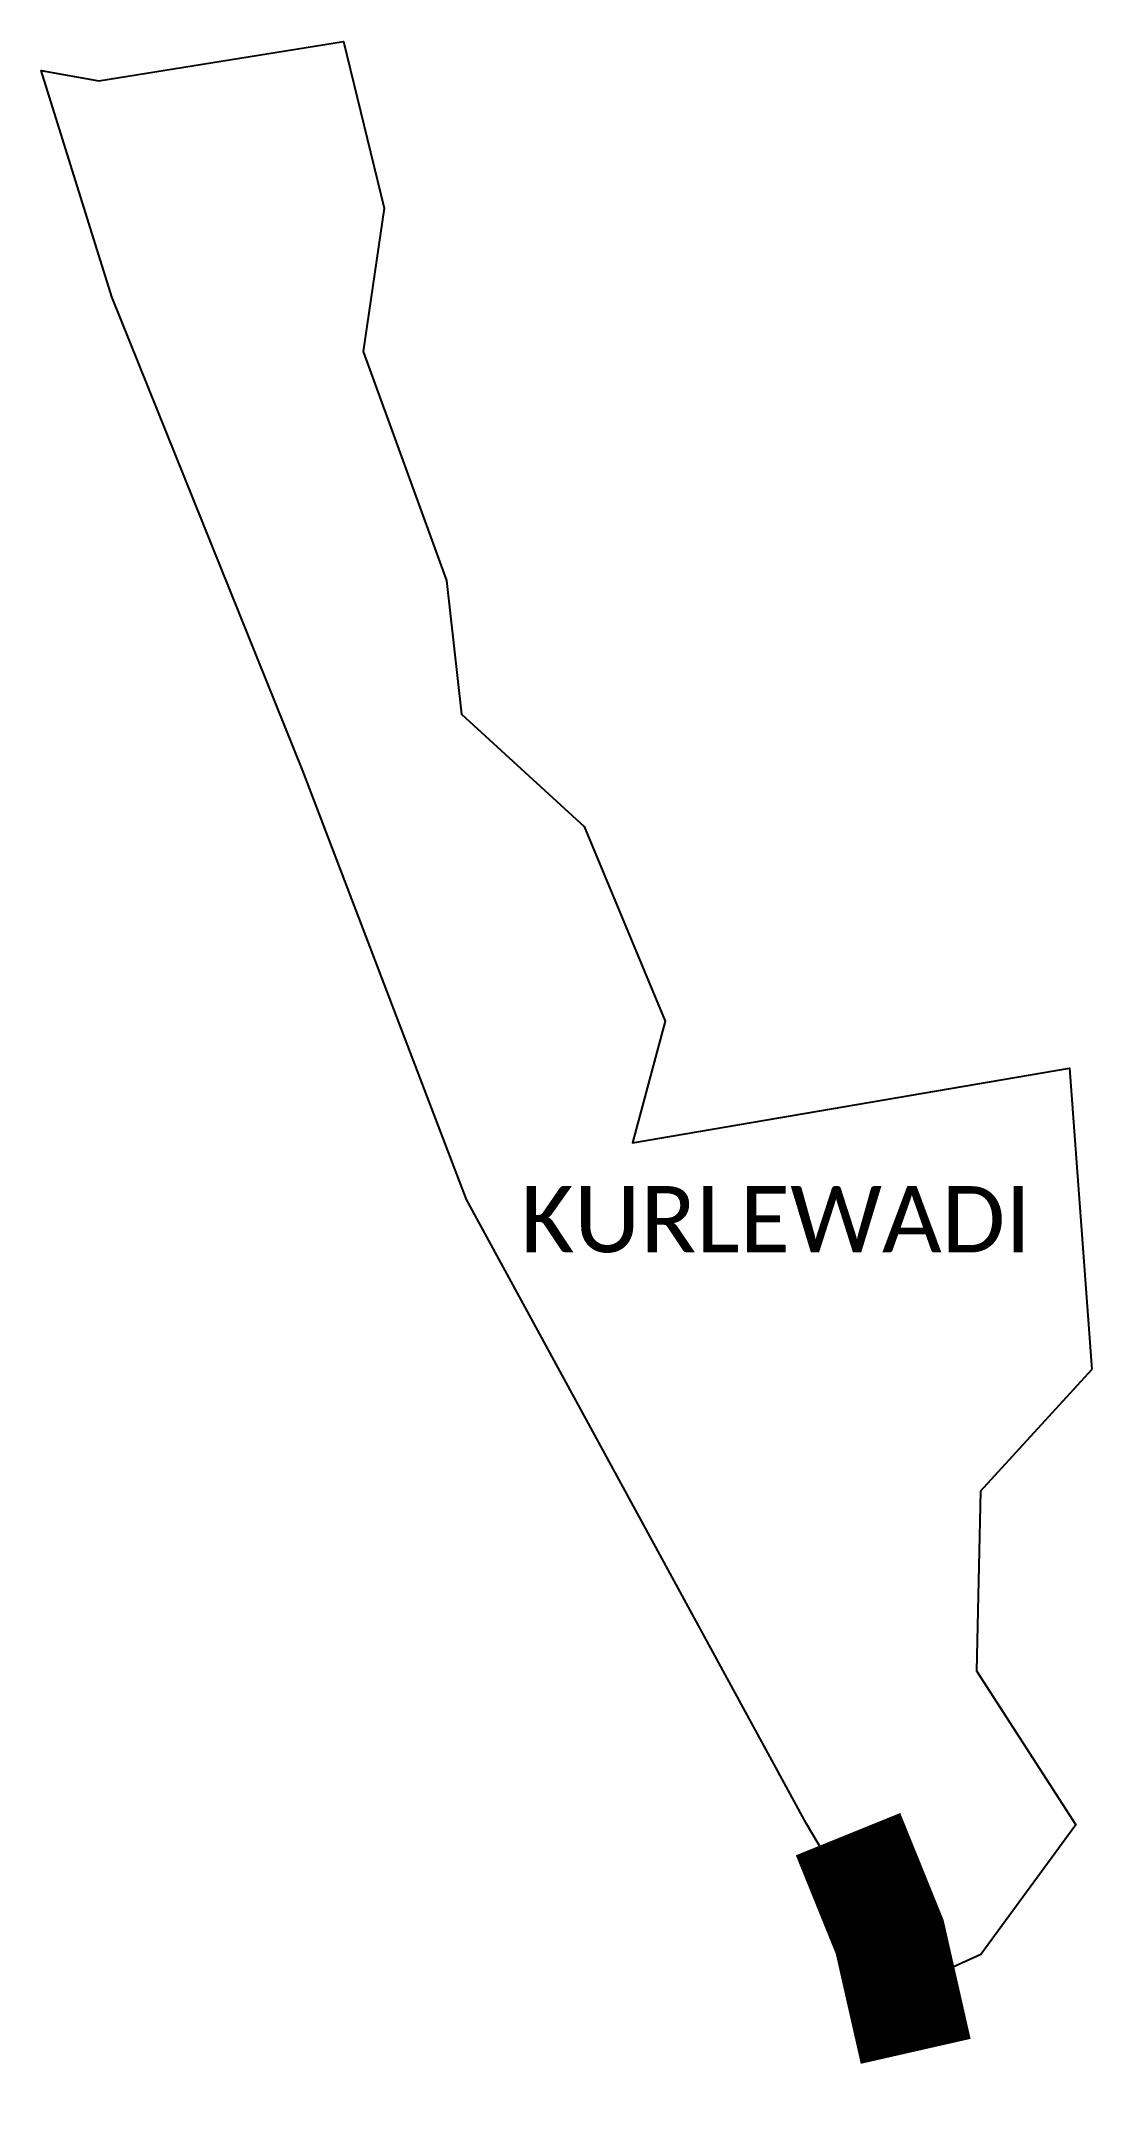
# Model space of a CAD drawing. Header units: metres. Extents: x 353920 to 354386, y 1749481 to 1750397.
import ezdxf

# ---------------------------------------------------------------- set-up
doc = ezdxf.new("R2010")
doc.units = ezdxf.units.M
doc.layers.add('NATURALLY PROTECTED', color=3, linetype='Continuous')
doc.layers.add('VILLAGE NAME', color=250, linetype='Continuous')

msp = doc.modelspace()

# ---------------------------------------------------------------- linework, layer by layer
at = {"color": 3}
for points in [[(354336.51, 1749754.06), (354334.71, 1749674.28), (354378.75, 1749605.95), (354336.67, 1749548.52), (354302.74, 1749533.03), (354259.2, 1749606.43), (354108.42, 1749883.5), (354035.8, 1750073.68), (353950.97, 1750283.84), (353919.69, 1750384.29), (353945.16, 1750379.7), (354053.82, 1750397.27), (354071.88, 1750323.21), (354062.47, 1750259.59), (354099.45, 1750158.01), (354106.1, 1750098.82), (354160.55, 1750048.96), (354196.48, 1749962.48), (354182.03, 1749908.61), (354375.9, 1749941.67), (354385.81, 1749807.94)], [(354336.51, 1749754.06), (354385.81, 1749807.94)]]:
    msp.add_lwpolyline(points, dxfattribs=at)
at = {"layer": 'NATURALLY PROTECTED', "color": 116, "true_color": 0x136734, "const_width": 50, "flags": 128}
msp.add_lwpolyline([(354277.69, 1749601.85), (354296.19, 1749556.21), (354307.72, 1749505.5)], dxfattribs=at)

# ---------------------------------------------------------------- texts
at = {"layer": 'VILLAGE NAME', "insert": (354132.32, 1749889.44), "char_height": 29.3908, "attachment_point": 1, "rotation": 359.9793}
msp.add_mtext_dynamic_manual_height_columns('{\\fCalibri|b0|i0|c0|p34;KURLEWADI}', width=290.022, gutter_width=146.95, heights=[0], dxfattribs=at)

doc.saveas('drawing.dxf')
